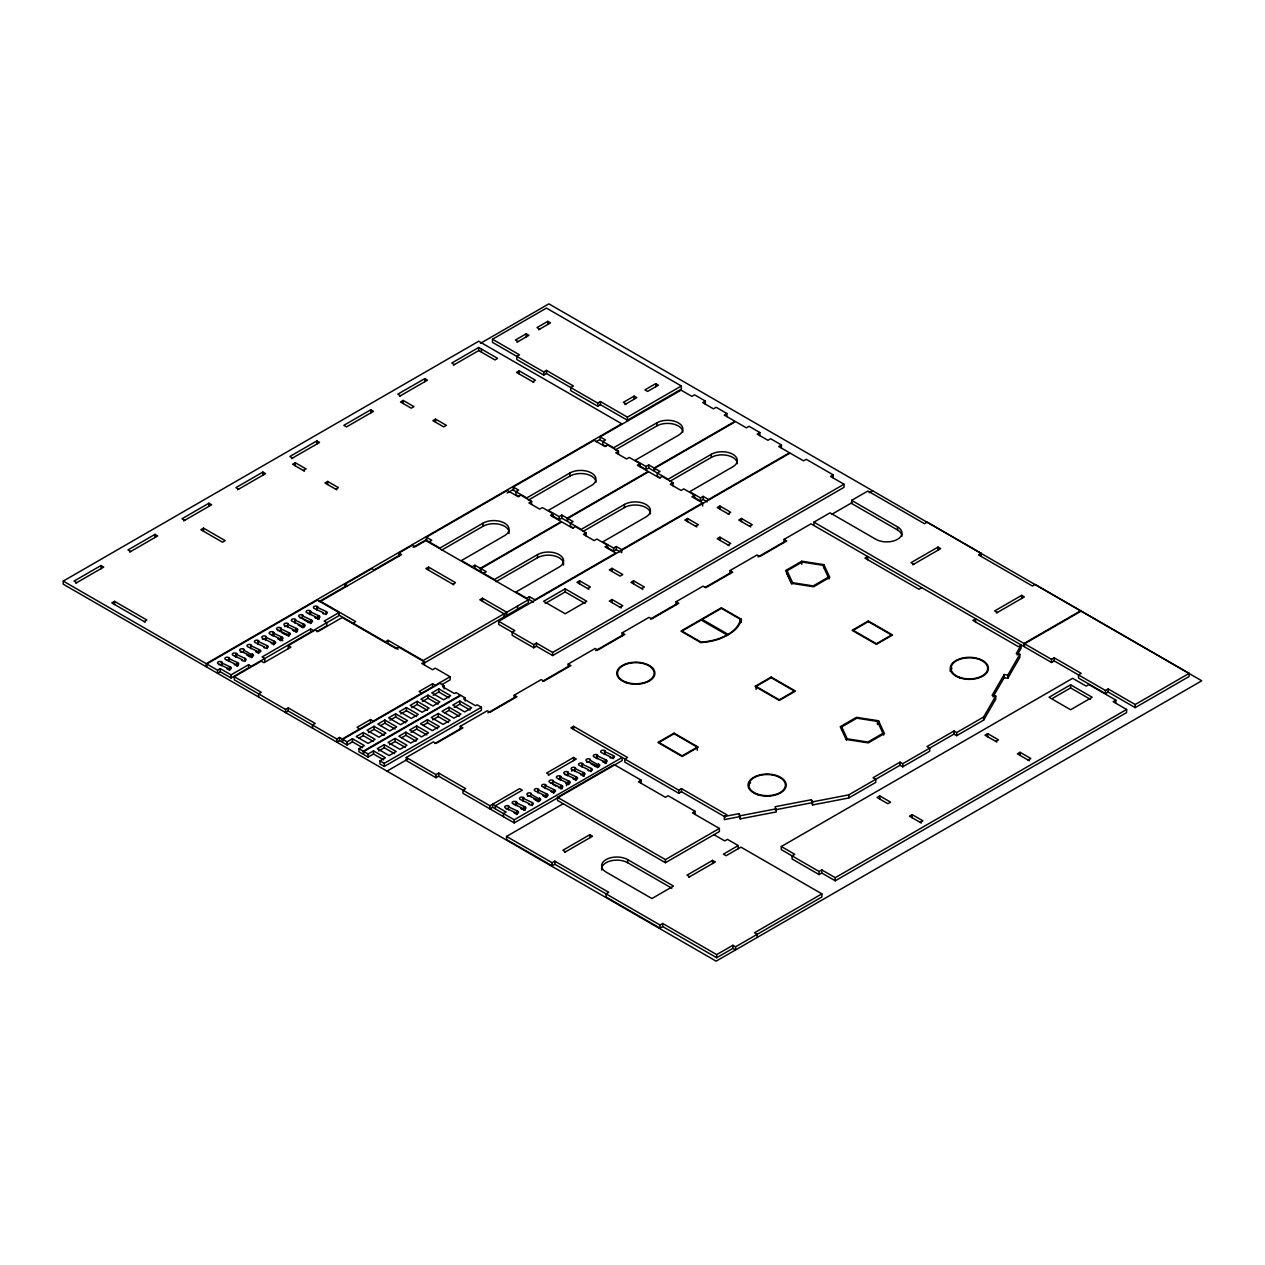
<?xml version="1.0" encoding="UTF-8"?>
<svg xmlns="http://www.w3.org/2000/svg" width="1265" height="1265" viewBox="0 0 1265 1265"><rect width="100%" height="100%" fill="white"/><g stroke="black" fill="none" stroke-linecap="round" stroke-linejoin="round"><path stroke-width="1.5" d="M741.353 619.265L740.468 622.19A46.252 26.707 0 0 1 734.538 630.365L728.134 634.998L720.117 638.699A46.252 26.707 0 0 1 705.949 642.114L700.889 642.636L680.918 631.109L721.382 607.738L741.353 619.265L741.353 622.38M1017.202 655.017L1021.108 648.265L1021.108 645.15L1016.238 653.594L1019.843 654.29L1007.778 675.194L1004.173 674.498L992.108 695.386L995.713 696.082L995.713 699.197L983.648 720.101L956.672 735.677L953.984 734.111L902.72 763.712L900.016 762.147L873.04 777.738L875.744 779.287L875.744 782.403L848.768 797.978L812.573 804.951L811.355 799.733L775.16 806.706L776.362 811.909L740.167 818.882L738.966 813.68L724.339 816.494L724.339 819.609L738.966 816.795M993.025 696.904L1004.173 677.613L1004.173 674.498M811.355 799.733L812.573 801.836L848.768 794.863L900.016 765.278L902.72 766.827L929.696 751.252L929.696 748.137L926.992 746.571L953.984 730.996L956.672 732.562L983.648 716.986L995.713 696.082M1004.173 677.613L1007.778 678.309L1019.843 657.405L1019.843 654.29M63.25 581.094L478.723 341.234L621.716 423.775L206.242 663.651L63.25 581.094L63.25 584.209L716.132 961.147L1201.75 680.791L548.868 303.853L480.463 343.337M492.496 339.241L546.448 308.091L681.345 385.983L681.345 389.098L627.393 420.249L600.416 404.673L597.712 406.223L570.736 390.648L570.736 387.533L573.424 385.983L546.448 370.408L543.76 371.957L492.496 342.356L492.496 339.241L519.472 354.833L516.768 356.382L516.768 359.497L543.76 375.072L546.448 373.523L597.712 403.108L600.416 401.558L627.393 417.134L681.345 385.983M75.726 583.244L103.714 567.084L101.026 565.518L74.034 581.094L76.738 582.659M129.678 552.093L157.682 535.933L154.978 534.368L128.002 549.943L130.69 551.508M183.646 520.943L211.635 504.782L208.931 503.217L181.954 518.792L184.658 520.358M237.599 489.792L265.587 473.632L262.899 472.066L235.907 487.642L238.611 489.207M291.551 458.626L319.555 442.465L316.851 440.916L289.875 456.491L292.563 458.057M370.803 409.765L343.827 425.34L346.531 426.89L373.507 411.315L370.803 409.765L370.803 412.88M399.471 396.325L427.459 380.164L424.771 378.615L397.779 394.19L400.483 395.739M453.423 365.174L478.723 350.579L494.947 359.94L497.651 358.39L478.723 347.464L451.747 363.039L454.435 364.589M303.363 470.517L306.067 468.951L295.267 462.721L292.563 464.271L304.517 471.181M403.187 400.42L400.483 401.97L411.283 408.2L413.971 406.65L403.187 400.42L403.187 403.535M516.974 342.246L528.912 335.352L526.224 333.802L515.424 340.032L518.128 341.582M538.558 329.786L550.496 322.891L547.808 321.342L537.008 327.572L539.712 329.121M203.538 528.138L200.835 529.703L222.513 542.211L225.202 540.645L203.538 528.138L203.538 531.253M144.178 621.589L146.882 620.04L114.514 601.349L111.81 602.899L145.175 622.174M335.731 489.207L338.435 487.642L327.635 481.412L324.947 482.977L336.885 489.871M435.555 419.11L432.851 420.66L443.651 426.89L446.355 425.34L435.555 419.11L435.555 422.225M532.771 381.777L535.459 380.212L519.235 370.851L516.531 372.4L533.846 382.394M624.878 404.563L636.833 397.653L634.129 396.103L623.345 402.333L626.033 403.883M655.713 383.643L644.929 389.873L647.617 391.423L658.417 385.192L655.713 383.643L655.713 386.758M206.78 667.082L206.78 663.967L317.389 600.1L338.973 612.56L338.973 615.676L313.341 630.476L310.637 628.911L262.076 656.962L264.78 658.512L264.78 661.627M344.902 587.324L344.902 584.209L371.878 568.633L374.582 570.199M398.87 556.173L398.87 553.058L412.358 545.278L415.047 546.828L425.846 540.598L528.359 599.784L528.359 602.899L424.834 662.686M553.184 516.926L553.184 513.811L550.481 515.361L561.28 521.591L480.336 568.333L474.944 565.218L472.24 566.767L461.456 560.537L504.624 535.617A15.259 8.808 0 0 0 504.624 523.157A15.259 8.808 0 0 0 483.04 523.157L439.872 548.077L426.384 540.297L426.384 537.182L507.312 490.441L518.112 496.671L520.801 495.121L531.6 501.351L531.6 504.466M640.058 466.769L640.058 463.654L637.354 465.22L648.154 471.45L567.21 518.176L561.818 515.061L559.114 516.61L548.33 510.38L591.498 485.46A15.259 8.808 0 0 0 591.498 472.999A15.259 8.808 0 0 0 569.914 472.999L526.746 497.92L513.258 490.14L513.258 487.025L594.186 440.299L604.986 446.529L607.674 444.964L618.474 451.194L618.474 454.309M726.932 416.628L726.932 413.513L724.228 415.062L735.028 421.292L654.084 468.018L648.692 464.903L645.988 466.469L635.204 460.239L678.372 435.318A15.259 8.808 0 0 0 678.372 422.858A15.259 8.808 0 0 0 656.788 422.858L613.62 447.778L600.132 439.983L600.132 436.868L681.06 390.142L691.86 396.372L694.548 394.807L705.348 401.052L705.348 404.168M319.08 601.618L346.436 585.822M373.792 570.025L399.44 555.224M413.117 547.318L426.795 539.428M507.154 493.034L514.001 489.081M596.068 441.706L599.484 439.73M429.088 541.847L431.776 540.297L426.384 537.182M221.185 665.754L222.008 662.18L222.008 665.295M228.57 661.5L229.376 657.911L229.376 661.026A2.388 1.376 0 0 0 226.894 660.33M235.954 654.132L236.761 653.657L235.954 657.247L235.954 654.132L244.857 658.338A2.388 1.376 0 0 1 245.394 660.504A2.388 1.376 0 0 1 241.615 660.203L242.421 659.729L233.519 655.523A2.388 1.376 0 0 1 232.981 653.341A2.388 1.376 0 0 1 236.761 653.657M250.707 645.609L251.514 645.134A2.388 1.376 0 0 0 247.734 644.818A2.388 1.376 0 0 0 248.288 647L257.19 651.206L256.368 651.681A2.388 1.376 0 0 0 260.147 651.997A2.388 1.376 0 0 0 259.61 649.815L250.707 645.609L250.707 648.724M258.092 641.339L258.898 640.881A2.388 1.376 0 0 0 255.119 640.564A2.388 1.376 0 0 0 255.657 642.747L264.559 646.953L263.752 647.411A2.388 1.376 0 0 0 267.532 647.727A2.388 1.376 0 0 0 266.994 645.545L258.092 641.339L258.092 644.454M265.476 640.201L266.283 636.611L266.283 639.726M272.845 635.931L273.651 632.358L273.651 635.473A2.388 1.376 0 0 0 271.169 634.777M280.229 631.678L281.036 628.088L281.036 631.203M287.614 624.293L288.42 623.835A2.388 1.376 0 0 0 284.641 623.519A2.388 1.376 0 0 0 285.178 625.701L294.081 629.907L293.274 630.381A2.388 1.376 0 0 0 297.054 630.682A2.388 1.376 0 0 0 296.516 628.499L287.614 624.293L287.614 627.408M294.982 620.04L295.804 619.565A2.388 1.376 0 0 0 292.025 619.265A2.388 1.376 0 0 0 292.563 621.447L301.465 625.653L300.659 626.112A2.388 1.376 0 0 0 304.438 626.428A2.388 1.376 0 0 0 303.885 624.246L294.982 620.04L294.982 623.155M302.367 615.786L303.173 615.312A2.388 1.376 0 0 0 299.394 614.996A2.388 1.376 0 0 0 299.947 617.178L308.85 621.384L308.028 621.858A2.388 1.376 0 0 0 311.807 622.159A2.388 1.376 0 0 0 311.269 619.992L302.367 615.786L302.367 618.901M309.751 614.632L310.558 611.058L310.558 614.173A2.388 1.376 0 0 0 308.075 613.478M317.12 607.263L317.942 606.789A2.388 1.376 0 0 0 314.163 606.473A2.388 1.376 0 0 0 314.7 608.655L323.603 612.861L322.796 613.335A2.388 1.376 0 0 0 326.576 613.651A2.388 1.376 0 0 0 326.038 611.469L317.12 607.263L317.12 610.378M206.78 663.967L217.564 670.197L220.268 668.632L231.052 674.862L248.588 664.742L251.292 666.307L310.637 632.026L310.637 628.911M248.588 664.742L248.588 667.857L231.052 677.977L220.268 671.747L217.564 673.312L217.564 670.197M221.185 662.639L230.088 666.845A2.388 1.376 0 0 1 230.641 669.027A2.388 1.376 0 0 1 226.862 668.726L227.668 668.252L218.766 664.046A2.388 1.376 0 0 1 218.228 661.864A2.388 1.376 0 0 1 222.008 662.18M228.57 658.385L237.472 662.591A2.388 1.376 0 0 1 238.01 664.773A2.388 1.376 0 0 1 234.231 664.457L235.053 663.999L226.15 659.792A2.388 1.376 0 0 1 225.597 657.61A2.388 1.376 0 0 1 229.376 657.911M251.419 654.543L252.241 654.068A2.388 1.376 0 0 1 252.779 656.25A2.388 1.376 0 0 1 248.999 655.934L249.806 655.476L240.903 651.269A2.388 1.376 0 0 1 240.366 649.087A2.388 1.376 0 0 1 244.145 649.404L243.323 649.862L251.419 654.543L251.419 657.658M265.476 637.086L274.379 641.292A2.388 1.376 0 0 1 274.916 643.474A2.388 1.376 0 0 1 271.137 643.158L271.943 642.683L263.041 638.477A2.388 1.376 0 0 1 262.503 636.311A2.388 1.376 0 0 1 266.283 636.611M272.845 632.816L281.747 637.022A2.388 1.376 0 0 1 282.285 639.205A2.388 1.376 0 0 1 278.521 638.904L279.328 638.43L270.425 634.224A2.388 1.376 0 0 1 269.888 632.041A2.388 1.376 0 0 1 273.651 632.358M280.229 628.563L289.132 632.769A2.388 1.376 0 0 1 289.669 634.951A2.388 1.376 0 0 1 285.89 634.635L286.696 634.176L277.794 629.97A2.388 1.376 0 0 1 277.256 627.788A2.388 1.376 0 0 1 281.036 628.088M309.751 611.517L318.654 615.723A2.388 1.376 0 0 1 319.191 617.905A2.388 1.376 0 0 1 315.412 617.589L316.218 617.13L307.316 612.924A2.388 1.376 0 0 1 306.778 610.742A2.388 1.376 0 0 1 310.558 611.058M238.057 665.959A2.388 1.376 0 0 0 237.472 665.706L236.666 666.181L236.666 663.066M277.699 638.746L280.941 640.612L281.747 637.022M292.468 630.223L296.516 631.615A2.388 1.376 0 0 1 297.085 631.883M314.606 617.431L318.654 618.838A2.388 1.376 0 0 1 319.239 619.091M441.532 550.228L483.04 526.272A15.259 8.808 0 0 1 500.576 524.596A15.259 8.808 0 0 1 508.957 533.656M528.406 500.086L569.914 476.114A15.259 8.808 0 0 1 586.549 474.201A15.259 8.808 0 0 1 595.957 482.345M615.28 449.929L656.788 425.973A15.259 8.808 0 0 1 673.423 424.06A15.259 8.808 0 0 1 682.831 432.203M338.973 612.56L324.14 621.131L326.829 622.68L326.829 625.795L316.709 631.646M531.6 501.351L528.897 502.901L539.696 509.131L542.385 507.581L553.184 513.811M618.474 451.194L615.77 452.759L626.57 458.989L629.258 457.424L640.058 463.654M705.348 401.052L702.644 402.602L713.444 408.832L716.132 407.283L726.932 413.513M257.902 693.473L234.294 679.858L234.294 676.743L261.27 661.152L263.974 662.718L290.95 647.142L288.246 645.577L288.246 648.692M288.246 645.577L315.238 630.002L317.926 631.567L342.214 617.541L396.166 648.692L398.87 647.142L424.487 661.943L424.487 665.058M452.823 584.209L455.526 582.659L428.535 567.084L425.846 568.633L453.835 584.794M352.998 623.155L355.702 621.589L320.63 601.349L401.558 554.623L398.87 553.058M551.414 515.282L559.114 519.725L561.818 518.176L567.21 521.291L567.21 518.176M639.821 466.026L645.988 469.584L648.692 468.018L654.084 471.133L654.084 468.018M258.582 696.983L258.582 693.868L261.27 692.319L234.294 676.743M607.674 548.393L607.674 545.278L604.986 546.828L615.77 553.058L534.842 599.784L529.434 596.669L526.746 598.234L515.946 592.004L559.114 567.084A15.259 8.808 0 0 0 559.114 554.623A15.259 8.808 0 0 0 537.53 554.623L494.362 579.544L480.874 571.748L480.874 568.633L561.818 521.907L572.602 528.138L575.306 526.588L586.09 532.818L586.09 535.933M702.644 506.016L702.644 502.901L621.716 549.643L616.308 546.527L613.62 548.077L602.82 541.847L645.988 516.926A15.259 8.808 0 0 0 645.988 504.466A15.259 8.808 0 0 0 624.404 504.466L581.236 529.387L567.748 521.591L567.748 518.476L648.692 471.75L659.476 477.98L662.18 476.431L672.964 482.661L672.964 485.776M781.422 448.079L781.422 444.964L778.734 446.529L789.518 452.759L708.59 499.485L703.182 496.37L700.494 497.92L689.694 491.69L732.862 466.769A15.259 8.808 0 0 0 732.862 454.309A15.259 8.808 0 0 0 711.278 454.309L668.11 479.229L654.622 471.45L654.622 468.335L735.566 421.609L746.35 427.839L749.054 426.273L759.838 432.503L759.838 435.619M483.578 573.314L486.282 571.748L480.874 568.633M528.359 599.784L423.143 660.536L388.07 640.296L385.382 641.845L339.004 615.075M496.022 581.694L537.53 557.739A15.259 8.808 0 0 1 555.082 556.062A15.259 8.808 0 0 1 563.463 565.123M582.896 531.537L624.404 507.581A15.259 8.808 0 0 1 641.039 505.668A15.259 8.808 0 0 1 650.463 513.811M669.77 481.396L711.278 457.424A15.259 8.808 0 0 1 727.913 455.526A15.259 8.808 0 0 1 737.337 463.654M586.09 532.818L583.402 534.368L594.186 540.598L596.89 539.048L607.674 545.278M672.964 482.661L670.276 484.21L681.06 490.441L683.764 488.891L694.548 495.121L694.548 498.236M759.838 432.503L757.15 434.069L767.934 440.299L770.638 438.734L781.422 444.964M258.582 693.868L285.558 709.444L288.246 707.894L315.238 723.469L312.534 725.019L312.534 728.134M506.775 615.359L506.775 612.244L482.503 598.234L479.799 599.784L505.162 614.426M441.88 684.618L450.119 679.858L450.119 676.743L435.286 685.298L432.583 683.748L432.583 686.863L373.238 721.129L370.534 719.564L370.534 722.679L342.214 739.045L339.51 737.479L336.806 739.045L288.246 711.009L285.558 712.559L285.558 709.444M694.548 495.121L691.86 496.671L702.644 502.901M605.903 546.749L613.62 551.192L616.308 549.643L620.356 551.967M694.327 497.477L700.494 501.035L703.182 499.485L707.23 501.826M424.487 661.943L421.798 663.493L432.583 669.723L435.286 668.173L450.119 676.743M498.695 621.289L514.871 630.634L512.183 632.2L512.183 635.315L533.767 647.775L536.455 646.209L552.647 655.555L844.024 487.341L844.024 484.226L552.647 652.44L536.455 643.094L533.767 644.66L498.695 624.404L498.695 621.289L790.056 453.076L803.544 460.855L806.248 459.306L833.224 474.881L833.224 477.996M565.186 588.826L543.602 601.286L565.186 613.746L586.77 601.286L565.186 588.826L565.186 591.941L545.262 603.437M587.719 588.573L590.423 587.023L579.623 580.793L576.935 582.343L588.873 589.253M695.639 526.272L698.327 524.722L687.543 518.492L684.839 520.042L696.794 526.936M612.007 568.333L609.303 569.882L620.087 576.113L622.791 574.563L612.007 568.333L612.007 571.448M728.007 513.811L730.711 512.262L719.911 506.032L717.223 507.581L729.162 514.476M370.534 719.564L357.046 727.359L359.75 728.909M432.583 683.748L419.095 691.528L421.798 693.094M342.214 739.045L342.214 742.16L339.51 740.594L336.806 742.16L336.806 739.045M362.644 747.726L352.461 741.843L347.069 744.959L342.752 742.46L342.752 739.345L439.872 683.274L444.189 685.772L444.189 688.887M342.752 739.345L347.069 741.843L352.461 738.728L364.336 745.575L358.944 748.69L358.944 751.805L363.261 754.304L363.261 751.189L460.381 695.118L456.064 692.619L454.435 693.552L442.576 686.705L444.189 685.772M363.261 732.498L356.24 736.546L368.115 743.409L375.12 739.345L363.261 732.498L363.261 735.613L359.039 738.048M374.045 726.268L367.024 730.316L378.899 737.163L385.92 733.115L374.045 726.268L374.045 729.383L368.431 732.625M384.829 720.038L377.824 724.086L389.699 730.933L396.704 726.885L384.829 720.038L384.829 723.153L380.623 725.588M395.629 713.808L388.608 717.856L400.483 724.703L407.504 720.655L395.629 713.808L395.629 716.923L390.015 720.164M406.413 707.578L399.408 711.626L411.267 718.473L418.288 714.425L406.413 707.578L406.413 710.693L400.799 713.934M417.213 701.348L410.192 705.396L422.067 712.242L429.088 708.194L417.213 701.348L417.213 704.463L411.599 707.704M427.997 695.118L420.992 699.166L432.851 706.012L439.872 701.964L427.997 695.118L427.997 698.233L422.384 701.474M438.797 688.887L431.776 692.935L443.651 699.782L450.656 695.734L438.797 688.887L438.797 692.002L433.183 695.244M641.671 588.573L644.375 587.023L633.591 580.793L630.887 582.343L642.841 589.253M749.592 526.272L752.296 524.722L741.496 518.492L738.807 520.042L750.746 526.936M620.087 607.263L622.791 605.714L612.007 599.484L609.303 601.033L621.257 607.943M728.007 544.962L730.711 543.412L719.911 537.182L717.223 538.732L729.162 545.626M833.224 474.881L830.52 476.431L844.024 484.226M383.674 759.87L373.507 753.987L368.115 757.103L363.798 754.62L363.798 751.505L460.919 695.434L465.235 697.916L465.235 701.031M363.798 751.505L368.115 753.987L373.507 750.872L385.382 757.735L379.974 760.85L379.974 763.965L384.291 766.448L481.412 710.377L481.412 707.261L477.111 704.779L475.482 705.712L463.607 698.849L465.235 697.916M384.291 744.642L377.286 748.69L389.146 755.553L396.166 751.505L384.291 744.642L384.291 747.757L378.678 750.999M395.091 738.412L388.07 742.46L399.946 749.323L406.951 745.275L395.091 738.412L395.091 741.527L389.478 744.769M405.875 732.182L398.87 736.23L410.73 743.093L417.75 739.045L405.875 732.182L405.875 735.297L401.669 737.732M416.675 725.952L409.654 730L421.53 736.863L428.535 732.815L416.675 725.952L416.675 729.067L411.062 732.308M427.459 719.722L420.454 723.77L432.314 730.632L439.334 726.584L427.459 719.722L427.459 722.837L423.253 725.272M438.259 713.492L431.239 717.54L443.114 724.402L450.119 720.354L438.259 713.492L438.259 716.607L432.646 719.848M449.043 707.261L442.038 711.309L453.898 718.172L460.919 714.124L449.043 707.261L449.043 710.377L444.837 712.812M459.843 701.031L452.823 705.079L464.698 711.942L471.703 707.894L459.843 701.031L459.843 704.146L454.23 707.388M379.974 760.85L384.291 763.333L481.412 707.261M495.342 808.888L495.342 805.773L522.318 790.198L519.615 788.633L489.95 805.773L438.686 776.172L435.982 777.738L406.318 760.597L406.318 757.482L433.294 741.907L435.982 743.456L462.958 727.881L460.27 726.331L460.27 729.446M460.27 726.331L487.246 710.756L489.95 712.306L516.926 696.73L514.222 695.181L514.222 698.296M514.222 695.181L541.199 679.605L543.903 681.155L570.879 665.58L568.191 664.03L568.191 667.145M568.191 664.03L595.167 648.455L597.855 650.004L624.831 634.429L622.143 632.88L622.143 635.995M622.143 632.88L649.119 617.304L651.823 618.854L678.799 603.279L676.095 601.729L676.095 604.844M676.095 601.729L703.071 586.154L705.775 587.703L732.751 572.128L730.047 570.562L730.047 573.678M730.047 570.562L757.039 554.987L759.727 556.553L786.703 540.977L784.015 539.412L784.015 542.527M784.015 539.412L810.991 523.837L1024.018 646.589L1024.018 643.474L813.901 522.16L813.901 525.275M813.901 522.16L830.046 512.831L875.918 539.317A15.259 8.808 0 0 0 897.502 539.317A15.259 8.808 0 0 0 897.502 526.857L851.63 500.371L851.63 503.486L897.502 529.972A15.259 8.808 0 0 1 901.961 536.202M851.63 500.371L867.869 491.01L924.509 523.71L927.213 522.16L981.166 553.311L981.166 556.426M386.995 771.128L407.52 759.285M434.875 743.488L460.523 728.672M487.879 712.875L515.235 697.078M542.59 681.297L568.238 666.481M595.609 650.684L622.965 634.888M650.321 619.091L675.969 604.291M705.032 587.498L730.68 572.697M758.051 556.9L785.407 541.104M831.579 514.444L852.088 502.6M869.197 492.733L872.613 490.757M801.773 561.217L785.581 570.562L791.51 583.323L813.616 586.754L829.808 577.409L823.879 564.633L801.773 561.217L801.773 564.332M791.795 584.114L787.067 573.915L787.067 570.784L802.168 562.071L822.803 565.265L829.065 578.927M406.318 757.482L435.982 774.623L438.686 773.057L465.662 788.633L462.958 790.198L462.958 793.313L514.222 822.898L622.143 760.597L622.143 757.482L514.222 819.783L492.638 807.323L489.95 808.888L489.95 805.773M828.338 577.172L813.237 585.901L792.586 582.706L787.067 570.784M725.351 817.064L681.487 791.748L678.799 793.313L624.831 762.147L624.831 759.032L627.535 757.482L573.583 726.331L570.879 727.881L678.799 790.198L681.487 788.633L727.043 814.929L724.339 816.494M548.283 775.192L576.271 759.032L573.583 757.482L546.606 773.057L549.295 774.623M912.713 564.807L940.701 548.646L938.013 547.081L911.021 562.656L913.725 564.222M508.419 806.785L509.226 806.327A2.388 1.376 0 0 0 505.447 806.011A2.388 1.376 0 0 0 505.984 808.193L514.887 812.399L514.08 812.873A2.388 1.376 0 0 0 517.859 813.174A2.388 1.376 0 0 0 517.322 810.991L508.419 806.785L508.419 809.9M515.788 805.647L516.61 802.057L516.61 805.173A2.388 1.376 0 0 0 514.112 804.477M523.172 798.262L523.979 797.804A2.388 1.376 0 0 0 520.2 797.488A2.388 1.376 0 0 0 520.737 799.67L529.655 803.876L528.833 804.35A2.388 1.376 0 0 0 532.612 804.651A2.388 1.376 0 0 0 532.075 802.469L523.172 798.262L523.172 801.378M537.925 789.755L538.748 789.281A2.388 1.376 0 0 0 534.968 788.965A2.388 1.376 0 0 0 535.506 791.147L544.409 795.353L543.602 795.827A2.388 1.376 0 0 0 547.381 796.128A2.388 1.376 0 0 0 546.828 793.961L537.925 789.755L537.925 792.87M545.31 785.486L546.116 785.027A2.388 1.376 0 0 0 542.337 784.711A2.388 1.376 0 0 0 542.891 786.893L551.793 791.099L550.971 791.558A2.388 1.376 0 0 0 554.75 791.874A2.388 1.376 0 0 0 554.212 789.692L545.31 785.486L545.31 788.601M552.694 781.232L553.501 780.758A2.388 1.376 0 0 0 549.722 780.442A2.388 1.376 0 0 0 550.259 782.624L559.162 786.83L558.355 787.304A2.388 1.376 0 0 0 562.134 787.621A2.388 1.376 0 0 0 561.597 785.439L552.694 781.232L552.694 784.347L555.936 786.213M560.079 776.963L560.885 776.504L560.079 780.078L560.079 776.963L568.981 781.169A2.388 1.376 0 0 1 569.519 783.351A2.388 1.376 0 0 1 565.74 783.035L566.546 782.576L566.546 785.692M567.447 775.824L568.254 772.235L568.254 775.35M574.832 768.44L575.638 767.981A2.388 1.376 0 0 0 571.859 767.665A2.388 1.376 0 0 0 572.397 769.847L581.299 774.053L580.493 774.512A2.388 1.376 0 0 0 584.272 774.828A2.388 1.376 0 0 0 583.734 772.646L574.832 768.44L574.832 771.555M582.216 764.187L583.023 763.712A2.388 1.376 0 0 0 579.244 763.412A2.388 1.376 0 0 0 579.781 765.594L588.684 769.784L587.877 770.259A2.388 1.376 0 0 0 591.656 770.575A2.388 1.376 0 0 0 591.119 768.393L582.216 764.187L582.216 767.302M596.969 755.664L597.776 755.189A2.388 1.376 0 0 0 593.997 754.889A2.388 1.376 0 0 0 594.534 757.071L603.452 761.277L602.63 761.736A2.388 1.376 0 0 0 606.409 762.052A2.388 1.376 0 0 0 605.872 759.87L596.969 755.664L596.969 758.779M604.354 754.525L605.16 750.936L605.16 754.051M515.788 802.532L524.69 806.738A2.388 1.376 0 0 1 525.228 808.92A2.388 1.376 0 0 1 521.465 808.604L522.271 808.145L513.369 803.939A2.388 1.376 0 0 1 512.831 801.757A2.388 1.376 0 0 1 516.61 802.057M538.653 798.689L539.459 798.215A2.388 1.376 0 0 1 539.997 800.397A2.388 1.376 0 0 1 536.218 800.081L537.024 799.622L528.122 795.416A2.388 1.376 0 0 1 527.584 793.234A2.388 1.376 0 0 1 531.363 793.534L530.557 794.009L538.653 798.689L538.653 801.804L533.783 798.99M567.447 772.709L576.35 776.916A2.388 1.376 0 0 1 576.887 779.098A2.388 1.376 0 0 1 573.124 778.781L573.93 778.307L565.028 774.101A2.388 1.376 0 0 1 564.49 771.935A2.388 1.376 0 0 1 568.254 772.235M597.681 764.598L598.487 764.123A2.388 1.376 0 0 1 599.041 766.305A2.388 1.376 0 0 1 595.262 766.005L596.068 765.531L587.166 761.324A2.388 1.376 0 0 1 586.628 759.142A2.388 1.376 0 0 1 590.407 759.459L589.585 759.917L597.681 764.598L597.681 767.713M605.16 750.936A2.388 1.376 0 0 0 601.381 750.619A2.388 1.376 0 0 0 601.919 752.802L610.821 757.008L610.015 757.482A2.388 1.376 0 0 0 613.794 757.782A2.388 1.376 0 0 0 613.256 755.6L604.354 751.41M520.642 808.446L524.69 809.853A2.388 1.376 0 0 1 525.275 810.106M584.319 776.03A2.388 1.376 0 0 0 583.734 775.761L582.928 776.236L582.928 773.121M606.457 763.238A2.388 1.376 0 0 0 605.872 762.985L605.065 763.443L605.065 760.328M695.086 814.423L695.086 811.308L692.398 812.873L719.374 828.448L719.374 831.564L665.422 862.714L557.501 800.413L557.501 797.298L614.158 764.582L641.134 780.157L641.134 783.272M921.6 587.703L918.912 589.269L864.944 558.102L867.648 556.553L867.648 559.668M981.166 553.311L978.477 554.876L1032.43 586.027L1035.134 584.462L1080.674 610.758L1024.018 643.474M756.091 686.405L771.191 677.676L794.388 691.085L779.287 699.798L756.091 686.405L756.091 689.52M738.254 848.689L738.254 845.573L723.422 854.144L726.11 855.709L740.958 847.139L821.886 893.865L821.886 896.98L735.566 946.821L732.862 945.271L716.67 954.616L662.718 923.466L660.014 925.015L554.797 864.264L552.109 865.829L506.553 839.533L506.553 836.418L563.21 803.702M697.268 747.156L682.167 755.869L658.954 742.476L674.071 733.763L697.268 747.156L697.268 750.272M641.134 780.157L638.43 781.723L665.422 797.298L668.11 795.732L695.086 811.308M564.585 852.389L592.573 836.228L589.87 834.679L562.893 850.254L565.597 851.804M506.553 836.418L552.109 862.714L554.797 861.149L608.765 892.315L606.062 893.865L606.062 896.98L660.014 928.131L662.718 926.581L716.67 957.731L732.862 948.386L735.566 949.936L735.566 946.821M996.346 613.082L1024.334 596.922L1021.646 595.372L994.669 610.948L997.358 612.497M841.715 730.032L841.715 726.916L856.816 718.204L877.451 721.398L883.713 735.06M1021.108 645.15L1018.404 646.715L972.864 620.419L975.568 618.854L975.568 621.969M1024.555 643.774L1081.211 611.074L1189.132 673.375L1189.132 676.49L1135.179 707.641L1108.187 692.066L1105.499 693.631L1078.523 678.04L1078.523 674.925L1081.211 673.375L1054.235 657.8L1051.531 659.35L1024.555 643.774L1024.555 646.889L1051.531 662.465L1054.235 660.915L1105.499 690.5L1108.187 688.951L1135.179 704.526L1189.132 673.375M882.986 733.305L867.885 742.033L847.234 738.839L841.715 726.916M557.501 797.298L665.422 859.599L719.374 828.448M688.713 877.309L715.326 861.939L712.622 860.374L686.99 875.174L689.694 876.724M781.296 846.538L794.784 854.318L792.08 855.883L792.08 858.998L819.056 874.574L821.76 873.008L835.248 880.804L1126.609 712.574L1126.609 709.459L835.248 877.689L821.76 869.893L819.056 871.459L781.296 849.653L781.296 846.538L1072.657 678.309L1086.145 686.104L1088.849 684.539L1115.825 700.114L1115.825 703.229M1070.617 684.808L1049.033 697.268L1070.617 709.744L1092.201 697.268L1070.617 684.808L1070.617 687.923L1090.541 699.434M879.76 795.906L877.056 797.472L887.856 803.702L890.56 802.136L879.76 795.906L879.76 799.021M995.776 741.401L998.465 739.835L987.68 733.605L984.976 735.171L996.931 742.065M1052.353 698.47L1070.617 687.923M920.224 822.392L922.928 820.827L912.144 814.597L909.44 816.162L921.379 823.056M1028.145 760.091L1030.849 758.526L1020.049 752.296L1017.36 753.861L1029.299 760.755M1115.825 700.114L1113.121 701.68L1126.609 709.459M821.886 893.865L754.525 932.748L757.229 934.313L757.229 937.428M738.966 813.68L740.167 815.767L776.362 808.794M775.16 809.821L811.355 802.848M846.159 739.456L868.28 742.887L884.456 733.542L878.543 720.765L856.421 717.35L840.245 726.695L846.459 740.246M600.132 436.868L605.524 439.983L602.82 441.548L602.82 444.663L605.903 446.434M654.622 468.335L660.03 471.45L657.326 472.999L657.326 476.114L660.409 477.901M513.258 487.025L518.65 490.14L515.946 491.69L515.946 494.805L519.029 496.592M567.748 518.476L573.14 521.591L570.452 523.157L570.452 526.272L573.535 528.058M740.484 619.391L721.382 608.37L702.233 619.423L728.102 634.35L730.933 632.532A45.113 26.043 0 0 0 740.484 619.391L740.484 622.507M565.186 591.941L585.11 603.437M533.482 602.124L529.434 599.784L529.434 596.669M344.902 584.209L347.606 585.774M398.096 649.182L388.07 643.411L388.07 640.296M738.254 845.573L727.47 839.343L724.766 840.909L713.982 834.679M591.214 763.981L596.068 766.78M438.797 692.002L448.964 697.869M459.843 704.146L470.011 710.029M303.98 619.834L308.85 622.633M427.997 698.233L438.18 704.099M449.043 710.377L459.227 716.259M298.224 625.021L303.078 627.835L303.078 624.72M566.546 782.576L557.644 778.37A2.388 1.376 0 0 1 557.106 776.188A2.388 1.376 0 0 1 560.885 776.504M417.213 704.463L427.38 710.329M438.259 716.607L448.427 722.489M281.842 632.611L285.084 634.477M406.413 710.693L416.596 716.559M427.459 722.837L437.643 728.719M542.796 795.669L546.021 797.535L546.021 794.42M395.629 716.923L405.796 722.789M416.675 729.067L426.843 734.949M627.646 859.599L673.502 886.069L651.918 898.545L606.062 872.059A15.259 8.808 0 0 1 606.062 859.599A15.259 8.808 0 0 1 627.646 859.599L627.646 862.714L671.81 888.204M384.829 723.153L395.012 729.02M405.875 735.297L416.059 741.179M255.562 651.522L258.803 653.388L258.803 650.273M246.564 654.843L249.806 656.725M374.045 729.383L384.212 735.25M395.091 741.527L405.259 747.409M363.261 735.613L373.428 741.48M384.291 747.757L394.474 753.64M358.944 748.69L363.261 751.189M1135.179 704.526L1135.179 707.641M1108.187 688.951L1108.187 692.066M1105.499 690.5L1105.499 693.631M1054.235 657.8L1054.235 660.915M1051.531 659.35L1051.531 662.465M1021.646 595.372L1021.646 598.487M1020.049 752.296L1020.049 755.411M1007.778 675.194L1007.778 678.309M987.68 733.605L987.68 736.72M983.648 716.986L983.648 720.101M956.672 732.562L956.672 735.677M953.984 730.996L953.984 734.111M938.013 547.081L938.013 550.196M912.144 814.597L912.144 817.712M902.72 763.712L902.72 766.827M900.016 762.147L900.016 765.278M897.502 526.857L897.502 529.972M878.543 720.765L878.543 723.88M877.451 721.398L877.451 724.513M848.768 794.863L848.768 797.978M835.248 877.689L835.248 880.804M823.879 564.633L823.879 567.748M821.76 869.893L821.76 873.008M819.056 871.459L819.056 874.574M812.573 801.836L812.573 804.951M741.496 518.492L741.496 521.607M740.167 815.767L740.167 818.882M732.862 945.271L732.862 948.386M719.911 506.032L719.911 509.147M719.911 537.182L719.911 540.297M716.67 954.616L716.67 957.731M712.622 860.374L712.622 863.489M711.278 454.309L711.278 457.424M703.182 496.37L703.182 499.485M700.494 497.92L700.494 501.035M687.543 518.492L687.543 521.607M681.487 788.633L681.487 791.748M678.799 790.198L678.799 793.313M665.422 859.599L665.422 862.714M662.718 923.466L662.718 926.581M660.014 925.015L660.014 928.131M656.788 422.858L656.788 425.973M648.692 464.903L648.692 468.018M645.988 466.469L645.988 469.584M634.129 396.103L634.129 399.218M633.591 580.793L633.591 583.908M627.393 417.134L627.393 420.249M624.404 504.466L624.404 507.581M621.716 549.643L621.716 552.758M616.308 546.527L616.308 549.643M613.62 548.077L613.62 551.192M613.256 755.6L613.256 758.731M612.007 599.484L612.007 602.599M605.872 759.87L605.872 762.985M600.416 401.558L600.416 404.673M598.487 764.123L598.487 767.238M597.712 403.108L597.712 406.223M591.119 768.393L591.119 771.508M589.87 834.679L589.87 837.794M583.734 772.646L583.734 775.761M579.623 580.793L579.623 583.908M576.35 776.916L576.35 780.031M575.543 777.374L575.543 780.489M573.583 726.331L573.583 729.446M573.583 757.482L573.583 760.597M569.914 472.999L569.914 476.114M568.981 781.169L568.981 784.284M568.159 781.644L568.159 784.759M561.818 515.061L561.818 518.176M561.597 785.439L561.597 788.554A2.388 1.376 0 0 1 562.182 788.807M560.79 785.897L560.79 789.012M559.114 516.61L559.114 519.725M554.797 861.149L554.797 864.264M554.212 789.692L554.212 792.807M553.406 790.166L553.406 793.282M552.647 652.44L552.647 655.555M552.109 862.714L552.109 865.829M547.808 321.342L547.808 324.457M546.828 793.961L546.828 797.077M546.448 370.408L546.448 373.523M543.76 371.957L543.76 375.072M539.459 798.215L539.459 801.33M537.53 554.623L537.53 557.739M536.455 643.094L536.455 646.209M533.767 644.66L533.767 647.775M532.075 802.469L532.075 805.584M526.224 333.802L526.224 336.917M524.69 806.738L524.69 809.853M523.884 807.197L523.884 810.312M519.235 370.851L519.235 373.966M517.575 606.014L517.575 609.129M517.322 810.991L517.322 814.107M516.5 811.466L516.5 814.581M514.222 819.783L514.222 822.898M504.087 613.81L504.087 616.925M503.438 816.668L503.438 813.553L506.126 812.004L492.638 804.208L492.638 807.323M483.04 523.157L483.04 526.272M482.503 598.234L482.503 601.349M481.412 349.014L481.412 352.129M480.336 568.333L480.336 571.448L474.944 568.333L474.944 565.218M478.723 347.464L478.723 350.579M438.686 773.057L438.686 776.172M435.982 774.623L435.982 777.738M428.535 567.084L428.535 570.199M424.771 378.615L424.771 381.73M384.291 763.333L384.291 766.448M373.507 750.872L373.507 753.987M368.115 753.987L368.115 757.103M352.461 738.728L352.461 741.843M347.069 741.843L347.069 744.959M339.51 737.479L339.51 740.594M327.635 481.412L327.635 484.527M326.038 611.469L326.038 614.584M318.654 615.723L318.654 618.838M317.847 616.197L317.847 619.312M316.851 440.916L316.851 444.031M311.269 619.992L311.269 623.107M310.463 620.451L310.463 623.566M303.885 624.246L303.885 627.361M296.516 628.499L296.516 631.615M295.71 628.974L295.71 632.089M295.267 462.721L295.267 465.836M289.132 632.769L289.132 635.884M288.325 633.227L288.325 636.342M288.246 707.894L288.246 711.009M280.941 637.497L280.941 640.612M274.379 641.292L274.379 644.407M273.556 641.75L273.556 644.865M266.994 645.545L266.994 648.66M262.899 472.066L262.899 475.181M252.241 654.068L252.241 657.183M244.857 658.338L244.857 661.453M237.472 662.591L237.472 665.706M231.052 674.862L231.052 677.977M230.088 666.845L230.088 669.96M229.281 667.319L229.281 670.434M220.268 668.632L220.268 671.747M208.931 503.217L208.931 506.332M206.242 663.651L206.242 666.766M154.978 534.368L154.978 537.483M114.514 601.349L114.514 604.464M101.026 565.518L101.026 568.633M506.032 808.873A2.388 1.376 0 0 1 508.166 808.857M527.584 796.349A2.388 1.376 0 0 1 530.92 796.318M543.634 787.447A2.388 1.376 0 0 1 544.361 787.431M551.018 783.177A2.388 1.376 0 0 1 553.058 783.541M558.387 778.924A2.388 1.376 0 0 1 560.885 779.62M565.076 774.797A2.388 1.376 0 0 1 567.21 774.781M571.432 771.128A2.388 1.376 0 0 1 573.883 770.385M586.628 762.257A2.388 1.376 0 0 1 589.949 762.242M595.293 757.609A2.388 1.376 0 0 1 597.776 758.304M748.69 785.359A19.07 11.021 0 0 1 750.588 782.703M950.268 671.462A19.07 11.021 0 0 1 950.916 668.6M951.074 670.782A18.311 10.579 0 0 1 951.992 668.078M218.813 664.726A2.388 1.376 0 0 1 220.948 664.71M235.005 656.076A2.388 1.376 0 0 1 236.761 656.772M240.366 652.202A2.388 1.376 0 0 1 243.686 652.171M262.503 639.426A2.388 1.376 0 0 1 265.824 639.394M281.747 640.137A2.388 1.376 0 0 1 282.759 640.754M277.857 630.65A2.388 1.376 0 0 1 279.992 630.634M284.641 626.634A2.388 1.376 0 0 1 287.977 626.618M299.995 617.873A2.388 1.376 0 0 1 302.129 617.858M601.729 870.099A15.259 8.808 0 0 1 610.11 861.038A15.259 8.808 0 0 1 627.646 862.714M701.158 620.04L681.993 631.109L701.095 642.13A45.113 26.043 0 0 0 723.865 636.611L727.027 634.983L701.158 620.04M674.071 733.131L657.879 742.476L682.167 756.502L698.343 747.156L674.071 733.131M771.191 677.06L754.999 686.405L779.287 700.43L795.479 691.085L771.191 677.06M868.312 620.989L852.12 630.334L876.408 644.344L892.6 634.998L868.312 620.989M868.312 621.605L853.211 630.334L876.408 643.727L891.509 634.998L868.312 621.605M780.853 778.117L777.263 776.299A18.311 10.579 0 0 0 749.007 783.509A18.311 10.579 0 0 0 772.267 795.242A18.311 10.579 0 0 0 780.853 778.117M626.286 682.752A19.07 11.021 0 0 0 654.891 673.217A19.07 11.021 0 0 0 626.286 663.682A19.07 11.021 0 0 0 626.286 682.752M757.577 794.641A19.07 11.021 0 0 0 786.197 785.091A19.07 11.021 0 0 0 757.577 775.556A19.07 11.021 0 0 0 757.577 794.641M959.803 677.882A19.07 11.021 0 0 0 988.424 668.347A19.07 11.021 0 0 0 959.803 658.796A19.07 11.021 0 0 0 959.803 677.882M626.665 682.373A18.311 10.579 0 0 0 654.132 673.217A18.311 10.579 0 0 0 626.665 664.062A18.311 10.579 0 0 0 626.665 682.373M959.202 677.139A18.311 10.579 0 0 0 987.617 669.011A18.311 10.579 0 0 0 961.21 658.859A18.311 10.579 0 0 0 959.202 677.139"/></g></svg>
